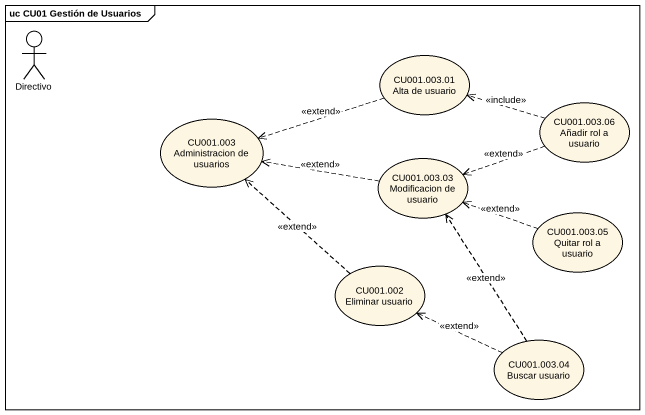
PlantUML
@startuml
mainframe uc CU01 Gestión de Usuarios
actor Directivo
usecase "CU001.003.01 Alta de usuario" as CU001_003_01_Alta_de_usuario
usecase "CU001.003.06 Añadir rol a usuario" as CU001_003_06_Añadir_rol_a
usecase "CU001.003 Administracion de usuarios" as CU001_003_Administracion_de
usecase "CU001.003.03 Modificacion de usuario" as CU001_003_03_Modificacion
usecase "CU001.003.05 Quitar rol a usuario" as CU001_003_05_Quitar_rol_a
usecase "CU001.002 Eliminar usuario" as CU001_002_Eliminar_usuario
usecase "CU001.003.04 Buscar usuario" as CU001_003_04_Buscar_usuario
CU001_003_01_Alta_de_usuario .left.> CU001_003_Administracion_de : <<extend>>
CU001_003_06_Añadir_rol_a .left.> CU001_003_01_Alta_de_usuario : <<include>>
CU001_003_06_Añadir_rol_a .left.> CU001_003_03_Modificacion : <<extend>>
CU001_003_03_Modificacion .left.> CU001_003_Administracion_de : <<extend>>
CU001_003_05_Quitar_rol_a .left.> CU001_003_03_Modificacion : <<extend>>
CU001_002_Eliminar_usuario .up.> CU001_003_Administracion_de : <<extend>>
CU001_003_04_Buscar_usuario .up.> CU001_003_03_Modificacion : <<extend>>
CU001_003_04_Buscar_usuario .left.> CU001_002_Eliminar_usuario : <<extend>>
@enduml
